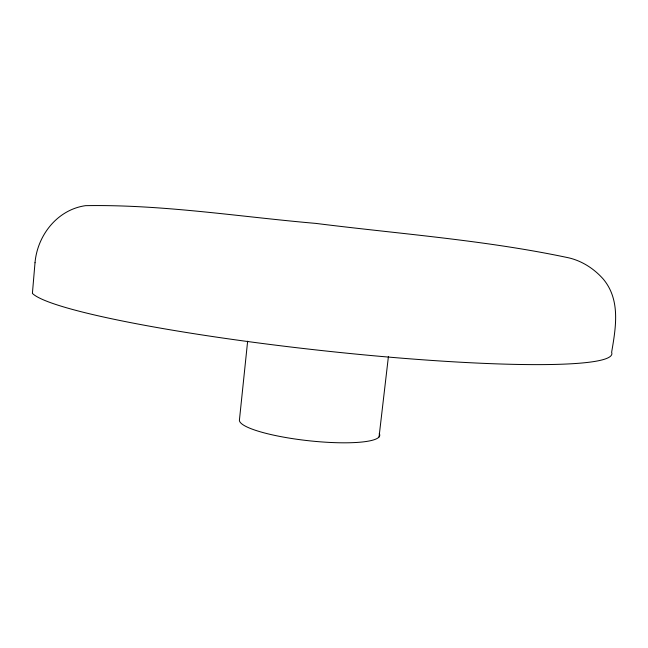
<?xml version="1.0" encoding="UTF-8"?>
<svg xmlns="http://www.w3.org/2000/svg" width="648" height="648" viewBox="0 0 648 648"><rect width="100%" height="100%" fill="white"/><g stroke="black" fill="none" stroke-linecap="round" stroke-linejoin="round"><path stroke-width="0.97" d="M247.641 341.172L239.396 420.309A70.592 13.065 6.3 0 0 314.005 441.28A70.592 13.065 6.3 0 0 379.258 433.553M379.04 436.971L388.419 356.513M35.016 262.715L32.4 293.382A292.361 28.504 6.3 0 0 343.302 352.828A292.361 28.504 6.3 0 0 611.615 352.366C615.811 327.758 620.76 300.154 603.353 279.183C594.232 268.855 582.333 261.071 568.871 257.864C485.579 240.116 400.229 234.017 315.827 223.398C239.201 216.772 162.624 204.347 85.56 205.659C57.372 209.652 37.422 235.224 35.016 262.715"/></g></svg>
